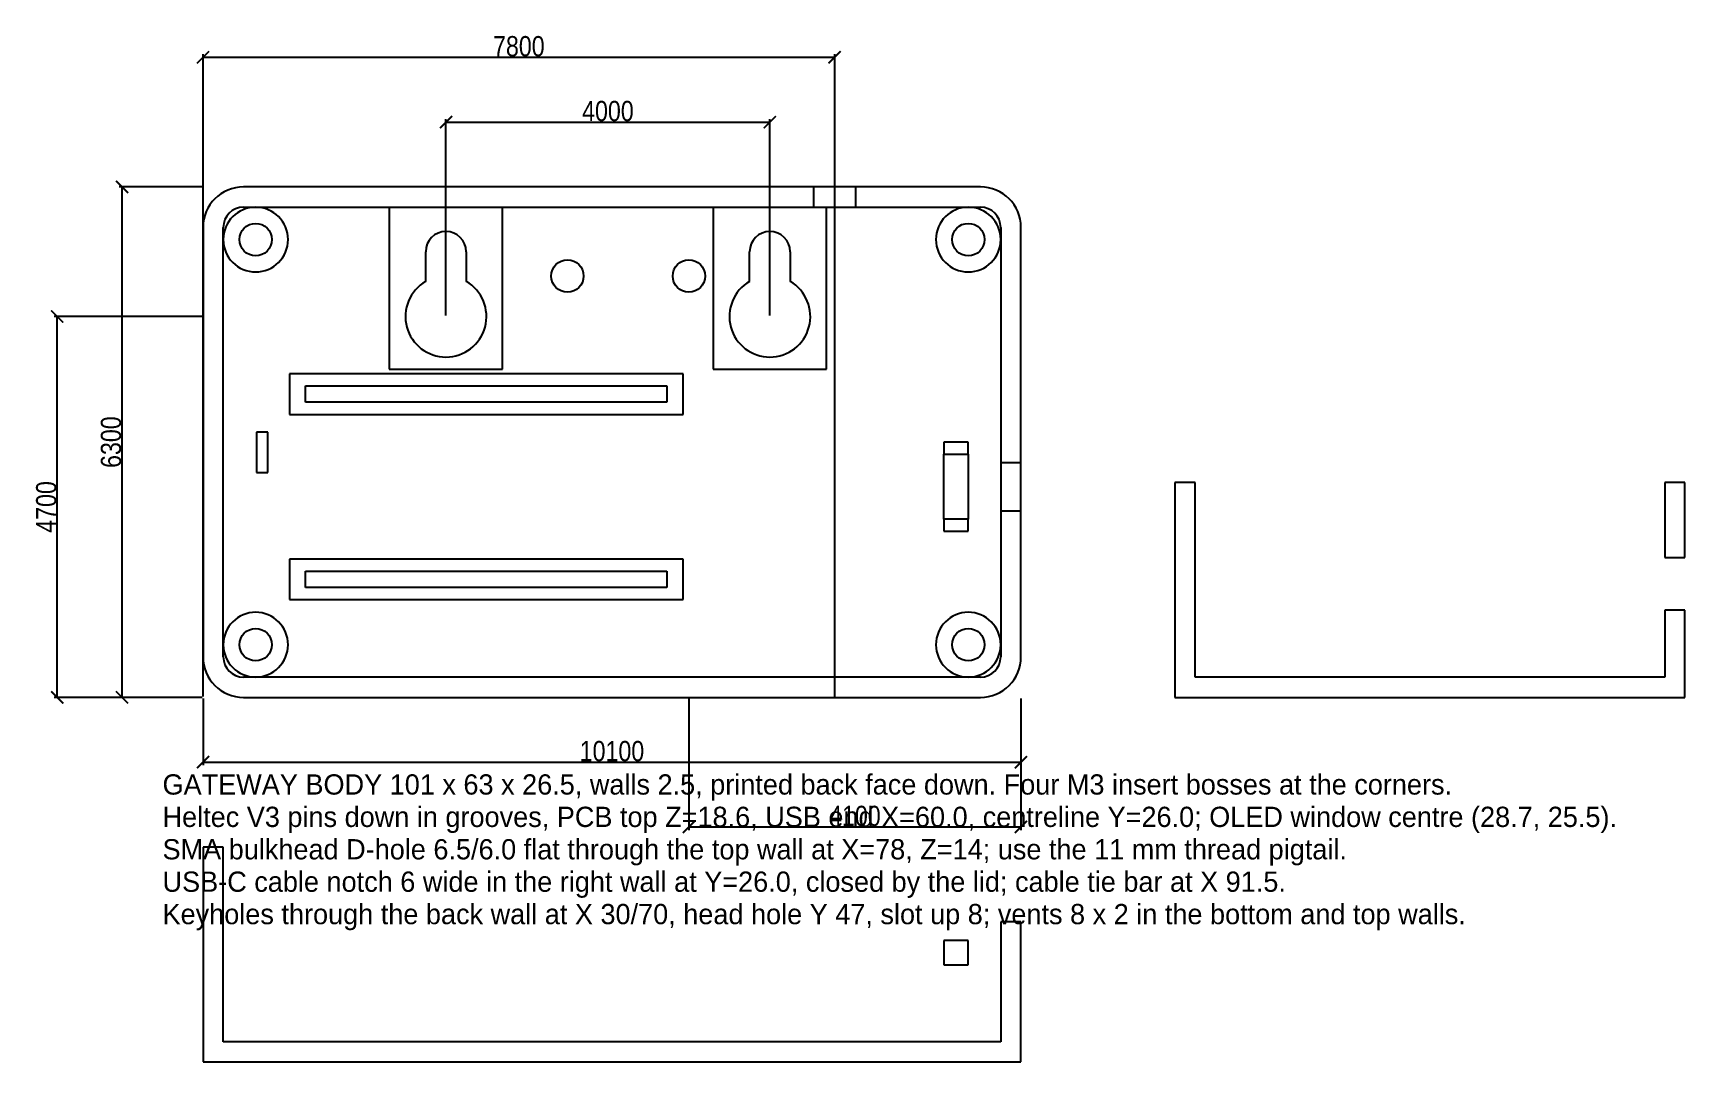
# Model space of a CAD drawing. Header units: millimetres. Extents: x -21 to 183, y -45 to 82.
import ezdxf

# ---------------------------------------------------------------- set-up
doc = ezdxf.new("R2010")
doc.units = ezdxf.units.MM
for name, color, linetype in [('DIM', 3, 'CONTINUOUS'), ('NOTES', 4, 'CONTINUOUS'), ('SEC_X90_SMA_YZ', 1, 'CONTINUOUS'), ('SEC_Y26_BOARD_XZ', 6, 'CONTINUOUS'), ('SEC_Z12_INTERNALS', 2, 'CONTINUOUS'), ('SEC_Z24_RIM', 5, 'CONTINUOUS'), ('SEC_Z3_KEYHOLES', 1, 'CONTINUOUS')]:
    doc.layers.add(name, color=color, linetype=linetype)
doc.styles.add('OpenSansCondensed-Light', font='OpenSansCondensed-Light.ttf')
doc.dimstyles.new('EZDXF', dxfattribs={"dimtxt": 0.25, "dimasz": 0.175, "dimexe": 0.375, "dimexo": 0.125, "dimgap": 0.1, "dimtad": 1, "dimlfac": 100, "dimzin": 12, "dimdsep": 46, "dimtxsty": 'OpenSansCondensed-Light', "dimblk": 'ARCHTICK', "dimcen": 2.5, "dimazin": 3, "dimtfac": 0.5, "dimtmove": 2, "dimatfit": 3})

# ---------------------------------------------------------------- blocks, each defined once
blk = doc.blocks.new('_ARCHTICK')
at = {"color": 0, "linetype": 'BYBLOCK', "const_width": 0.15}
blk.add_lwpolyline([(-0.5, -0.5), (0.5, 0.5)], dxfattribs=at)

msp = doc.modelspace()

# ---------------------------------------------------------------- linework, layer by layer
at = {"layer": 'SEC_X90_SMA_YZ'}
for p, q in [((122.5, 26.5, 78), (120, 26.5, 78)), ((120, 26.5, 78), (120, 0, 78)), ((122.5, 2.5, 78), (122.5, 26.5, 78)), ((183, 26.5, 78), (180.5, 26.5, 78)), ((180.5, 26.5, 78), (180.5, 17.25, 78)), ((183, 17.25, 78), (183, 26.5, 78)), ((180.5, 17.25, 78), (183, 17.25, 78)), ((183, 10.75, 78), (180.5, 10.75, 78)), ((180.5, 10.75, 78), (180.5, 2.5, 78)), ((183, 0, 78), (183, 10.75, 78)), ((180.5, 2.5, 78), (122.5, 2.5, 78)), ((120, 0, 78), (183, 0, 78))]:
    msp.add_line(p, q, dxfattribs=at)
at = {"layer": 'SEC_Y26_BOARD_XZ'}
for p, q in [((2.5, -18.5, -26), (0, -18.5, -26)), ((0, -18.5, -26), (0, -45, -26)), ((2.5, -42.5, -26), (2.5, -18.5, -26)), ((101, -27.7, -26), (98.5, -27.7, -26)), ((98.5, -27.7, -26), (98.5, -42.5, -26)), ((101, -45, -26), (101, -27.7, -26)), ((94.5, -30, -26), (91.5, -30, -26)), ((91.5, -30, -26), (91.5, -33, -26)), ((94.5, -33, -26), (94.5, -30, -26)), ((91.5, -33, -26), (94.5, -33, -26)), ((98.5, -42.5, -26), (2.5, -42.5, -26)), ((0, -45, -26), (101, -45, -26))]:
    msp.add_line(p, q, dxfattribs=at)
at = {"layer": 'SEC_Z12_INTERNALS'}
for p, q in [((75.43826, 63, 12), (5, 63, 12)), ((75.43826, 60.5, 12), (75.43826, 63, 12)), ((96, 63, 12), (80.56174, 63, 12)), ((80.56174, 63, 12), (80.56174, 60.5, 12)), ((5, 60.5, 12), (6.5, 60.5, 12)), ((6.5, 60.5, 12), (75.43826, 60.5, 12)), ((80.56174, 60.5, 12), (94.5, 60.5, 12)), ((94.5, 60.5, 12), (96, 60.5, 12)), ((0, 58, 12), (0, 5, 12)), ((2.5, 56.5, 12), (2.5, 58, 12)), ((98.5, 58, 12), (98.5, 56.5, 12)), ((101, 5, 12), (101, 58, 12)), ((2.5, 6.5, 12), (2.5, 56.5, 12)), ((98.5, 56.5, 12), (98.5, 6.5, 12)), ((10.67, 39.93, 12), (10.67, 34.93, 12)), ((59.29, 39.93, 12), (10.67, 39.93, 12)), ((59.29, 34.93, 12), (59.29, 39.93, 12)), ((12.67, 36.43, 12), (12.67, 38.43, 12)), ((12.67, 38.43, 12), (57.29, 38.43, 12)), ((57.29, 38.43, 12), (57.29, 36.43, 12)), ((10.67, 34.93, 12), (59.29, 34.93, 12)), ((57.29, 36.43, 12), (12.67, 36.43, 12)), ((8.01, 32.75, 12), (6.61, 32.75, 12)), ((6.61, 32.75, 12), (6.61, 27.75, 12)), ((8.01, 27.75, 12), (8.01, 32.75, 12)), ((91.5, 31.5, 12), (91.5, 30, 12)), ((94.5, 31.5, 12), (91.5, 31.5, 12)), ((94.5, 30, 12), (94.5, 31.5, 12)), ((91.5, 22, 12), (91.5, 30, 12)), ((91.5, 30, 12), (94.5, 30, 12)), ((91.5, 30, 12), (94.5, 30, 12)), ((94.5, 30, 12), (94.5, 22, 12)), ((6.61, 27.75, 12), (8.01, 27.75, 12)), ((94.5, 22, 12), (91.5, 22, 12)), ((94.5, 22, 12), (91.5, 22, 12)), ((91.5, 22, 12), (91.5, 20.5, 12)), ((91.5, 20.5, 12), (94.5, 20.5, 12)), ((94.5, 20.5, 12), (94.5, 22, 12)), ((10.67, 17.07, 12), (10.67, 12.07, 12)), ((59.29, 17.07, 12), (10.67, 17.07, 12)), ((59.29, 12.07, 12), (59.29, 17.07, 12)), ((12.67, 13.57, 12), (12.67, 15.57, 12)), ((12.67, 15.57, 12), (57.29, 15.57, 12)), ((57.29, 15.57, 12), (57.29, 13.57, 12)), ((57.29, 13.57, 12), (12.67, 13.57, 12)), ((10.67, 12.07, 12), (59.29, 12.07, 12)), ((2.5, 5, 12), (2.5, 6.5, 12)), ((98.5, 6.5, 12), (98.5, 5, 12)), ((6.5, 2.5, 12), (5, 2.5, 12)), ((94.5, 2.5, 12), (6.5, 2.5, 12)), ((96, 2.5, 12), (94.5, 2.5, 12)), ((5, 0, 12), (96, 0, 12))]:
    msp.add_line(p, q, dxfattribs=at)
for centre in [(45, 52, 12), (60, 52, 12)]:
    msp.add_circle(centre, 2, dxfattribs=at)
for centre, radius, start, end in [((5, 58, 12), 5, 90, 180), ((96, 58, 12), 5, 0, 90), ((5, 58, 12), 2.5, 90, 180), ((6.5, 56.5, 12), 4, -180, 90), ((6.5, 56.5, 12), 4, 90, 180), ((94.5, 56.5, 12), 4, 90, 360), ((94.5, 56.5, 12), 4, 0, 90), ((96, 58, 12), 2.5, 0, 90), ((6.5, 6.5, 12), 4, -90, 180), ((94.5, 6.5, 12), 4, 0, 270), ((6.5, 6.5, 12), 4, 180, 270), ((94.5, 6.5, 12), 4, 270, 360), ((5, 5, 12), 5, -180, -90), ((5, 5, 12), 2.5, -180, -90), ((96, 5, 12), 5, 270, 360), ((96, 5, 12), 2.5, 270, 360)]:
    msp.add_arc(centre, radius, start, end, dxfattribs=at)
at = {"layer": 'SEC_Z24_RIM'}
for p, q in [((96, 63, 24), (5, 63, 24)), ((5, 60.5, 24), (6.5, 60.5, 24)), ((6.5, 60.5, 24), (94.5, 60.5, 24)), ((94.5, 60.5, 24), (96, 60.5, 24)), ((0, 58, 24), (0, 5, 24)), ((2.5, 56.5, 24), (2.5, 58, 24)), ((98.5, 58, 24), (98.5, 56.5, 24)), ((101, 29, 24), (101, 58, 24)), ((2.5, 6.5, 24), (2.5, 56.5, 24)), ((98.5, 56.5, 24), (98.5, 29, 24)), ((98.5, 29, 24), (101, 29, 24)), ((101, 23, 24), (98.5, 23, 24)), ((98.5, 23, 24), (98.5, 6.5, 24)), ((101, 5, 24), (101, 23, 24)), ((2.5, 5, 24), (2.5, 6.5, 24)), ((98.5, 6.5, 24), (98.5, 5, 24)), ((6.5, 2.5, 24), (5, 2.5, 24)), ((94.5, 2.5, 24), (6.5, 2.5, 24)), ((96, 2.5, 24), (94.5, 2.5, 24)), ((5, 0, 24), (96, 0, 24))]:
    msp.add_line(p, q, dxfattribs=at)
for centre in [(6.5, 56.5, 24), (94.5, 56.5, 24), (6.5, 6.5, 24), (94.5, 6.5, 24)]:
    msp.add_circle(centre, 2, dxfattribs=at)
for centre, radius, start, end in [((5, 58, 24), 5, 90, 180), ((96, 58, 24), 5, 0, 90), ((5, 58, 24), 2.5, 90, 180), ((6.5, 56.5, 24), 4, -180, 90), ((6.5, 56.5, 24), 4, 90, 180), ((94.5, 56.5, 24), 4, 90, 360), ((94.5, 56.5, 24), 4, 0, 90), ((96, 58, 24), 2.5, 0, 90), ((6.5, 6.5, 24), 4, -90, 180), ((94.5, 6.5, 24), 4, 0, 270), ((6.5, 6.5, 24), 4, 180, 270), ((94.5, 6.5, 24), 4, 270, 360), ((5, 5, 24), 5, -180, -90), ((5, 5, 24), 2.5, -180, -90), ((96, 5, 24), 5, 270, 360), ((96, 5, 24), 2.5, 270, 360)]:
    msp.add_arc(centre, radius, start, end, dxfattribs=at)
at = {"layer": 'SEC_Z3_KEYHOLES'}
for p, q in [((96, 63, 3.2), (5, 63, 3.2)), ((5, 60.5, 3.2), (6.5, 60.5, 3.2)), ((6.5, 60.5, 3.2), (23, 60.5, 3.2)), ((23, 60.5, 3.2), (23, 40.5, 3.2)), ((37, 40.5, 3.2), (37, 60.5, 3.2)), ((37, 60.5, 3.2), (63, 60.5, 3.2)), ((63, 60.5, 3.2), (63, 40.5, 3.2)), ((77, 40.5, 3.2), (77, 60.5, 3.2)), ((77, 60.5, 3.2), (94.5, 60.5, 3.2)), ((94.5, 60.5, 3.2), (96, 60.5, 3.2)), ((0, 58, 3.2), (0, 5, 3.2)), ((2.5, 56.5, 3.2), (2.5, 58, 3.2)), ((98.5, 58, 3.2), (98.5, 56.5, 3.2)), ((101, 5, 3.2), (101, 58, 3.2)), ((2.5, 6.5, 3.2), (2.5, 56.5, 3.2)), ((98.5, 56.5, 3.2), (98.5, 6.5, 3.2)), ((27.5, 51.33013, 3.2), (27.5, 55, 3.2)), ((32.5, 55, 3.2), (32.5, 51.33013, 3.2)), ((67.5, 51.33013, 3.2), (67.5, 55, 3.2)), ((72.5, 55, 3.2), (72.5, 51.33013, 3.2)), ((10.67, 39.93, 3.2), (10.67, 34.93, 3.2)), ((59.29, 39.93, 3.2), (10.67, 39.93, 3.2)), ((23, 40.5, 3.2), (37, 40.5, 3.2)), ((59.29, 34.93, 3.2), (59.29, 39.93, 3.2)), ((63, 40.5, 3.2), (77, 40.5, 3.2)), ((10.67, 34.93, 3.2), (59.29, 34.93, 3.2)), ((8.01, 32.75, 3.2), (6.61, 32.75, 3.2)), ((6.61, 32.75, 3.2), (6.61, 27.75, 3.2)), ((8.01, 27.75, 3.2), (8.01, 32.75, 3.2)), ((94.5, 31.5, 3.2), (91.5, 31.5, 3.2)), ((91.5, 31.5, 3.2), (91.5, 30, 3.2)), ((94.5, 30, 3.2), (94.5, 31.5, 3.2)), ((91.5, 30, 3.2), (94.5, 30, 3.2)), ((6.61, 27.75, 3.2), (8.01, 27.75, 3.2)), ((91.5, 22, 3.2), (91.5, 20.5, 3.2)), ((94.5, 22, 3.2), (91.5, 22, 3.2)), ((91.5, 20.5, 3.2), (94.5, 20.5, 3.2)), ((94.5, 20.5, 3.2), (94.5, 22, 3.2)), ((10.67, 17.07, 3.2), (10.67, 12.07, 3.2)), ((59.29, 17.07, 3.2), (10.67, 17.07, 3.2)), ((59.29, 12.07, 3.2), (59.29, 17.07, 3.2)), ((10.67, 12.07, 3.2), (59.29, 12.07, 3.2)), ((2.5, 5, 3.2), (2.5, 6.5, 3.2)), ((98.5, 6.5, 3.2), (98.5, 5, 3.2)), ((6.5, 2.5, 3.2), (5, 2.5, 3.2)), ((94.5, 2.5, 3.2), (6.5, 2.5, 3.2)), ((96, 2.5, 3.2), (94.5, 2.5, 3.2)), ((5, 0, 3.2), (96, 0, 3.2))]:
    msp.add_line(p, q, dxfattribs=at)
for centre in [(45, 52, 3.2), (60, 52, 3.2)]:
    msp.add_circle(centre, 2, dxfattribs=at)
for centre, radius, start, end in [((5, 58, 3.2), 5, 90, 180), ((96, 58, 3.2), 5, 0, 90), ((5, 58, 3.2), 2.5, 90, 180), ((6.5, 56.5, 3.2), 4, 90, 180), ((6.5, 56.5, 3.2), 4, -180, 90), ((94.5, 56.5, 3.2), 4, 90, 360), ((94.5, 56.5, 3.2), 4, 0, 90), ((96, 58, 3.2), 2.5, 0, 90), ((30, 55, 3.2), 2.5, 0, 180), ((70, 55, 3.2), 2.5, 0, 180), ((30, 47, 3.2), 5, -240, 60), ((70, 47, 3.2), 5, -240, 60), ((6.5, 6.5, 3.2), 4, -90, 180), ((94.5, 6.5, 3.2), 4, 0, 270), ((6.5, 6.5, 3.2), 4, 180, 270), ((94.5, 6.5, 3.2), 4, 270, 360), ((5, 5, 3.2), 5, -180, -90), ((5, 5, 3.2), 2.5, -180, -90), ((96, 5, 3.2), 5, 270, 360), ((96, 5, 3.2), 2.5, 270, 360)]:
    msp.add_arc(centre, radius, start, end, dxfattribs=at)

# ---------------------------------------------------------------- texts
at = {"layer": 'NOTES'}
for s, p in [('GATEWAY BODY 101 x 63 x 26.5, walls 2.5, printed back face down. Four M3 insert bosses at the corners.', (-5, -12)), ('Heltec V3 pins down in grooves, PCB top Z=18.6, USB end X=60.0, centreline Y=26.0; OLED window centre (28.7, 25.5).', (-5, -16)), ('SMA bulkhead D-hole 6.5/6.0 flat through the top wall at X=78, Z=14; use the 11 mm thread pigtail.', (-5, -20)), ('USB-C cable notch 6 wide in the right wall at Y=26.0, closed by the lid; cable tie bar at X 91.5.', (-5, -24)), ('Keyholes through the back wall at X 30/70, head hole Y 47, slot up 8; vents 8 x 2 in the bottom and top walls.', (-5, -28))]:
    msp.add_text(s, height=2.5, dxfattribs=at).set_placement(p)

# ---------------------------------------------------------------- dimensions: what is measured, and where the dimension line sits
at = {"layer": 'DIM'}
for base, p1, p2 in [((0, 79), (0, 0), (78, 0)), ((30, 71), (30, 47), (70, 47)), ((0, -8), (0, 0), (101, 0)), ((60, -16), (60, 0), (101, 0))]:
    msp.add_linear_dim(base=base, p1=p1, p2=p2, dimstyle='EZDXF', override={"dimtxt": 2.5, "dimasz": 1.5}, dxfattribs=at).render()
for base, p2 in [((-10, 0), (0, 63)), ((-18, 0), (0, 47))]:
    msp.add_linear_dim(base=base, p1=(0, 0), p2=p2, angle=90, dimstyle='EZDXF', override={"dimtxt": 2.5, "dimasz": 1.5}, dxfattribs=at).render()

doc.saveas('drawing.dxf')
